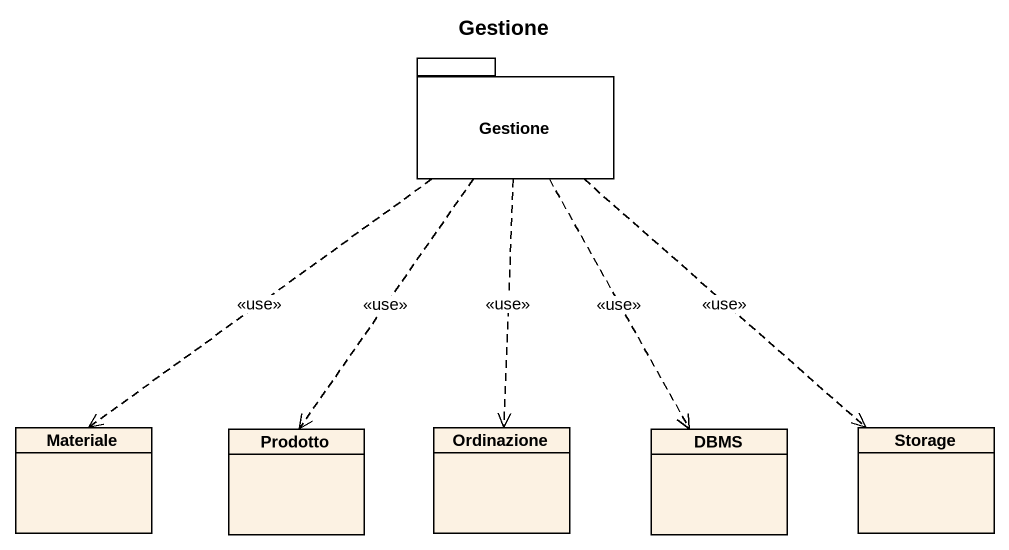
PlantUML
@startuml
title Gestione
hide circle
hide empty members
package Gestione {
}
class Materiale
class Prodotto
class Ordinazione
class DBMS
class "Storage" as Storage_
Gestione ..> Materiale : <<use>>
Gestione ..> Prodotto : <<use>>
Gestione ..> Ordinazione : <<use>>
Gestione ..> DBMS : <<use>>
Gestione ..> Storage_ : <<use>>
@enduml
